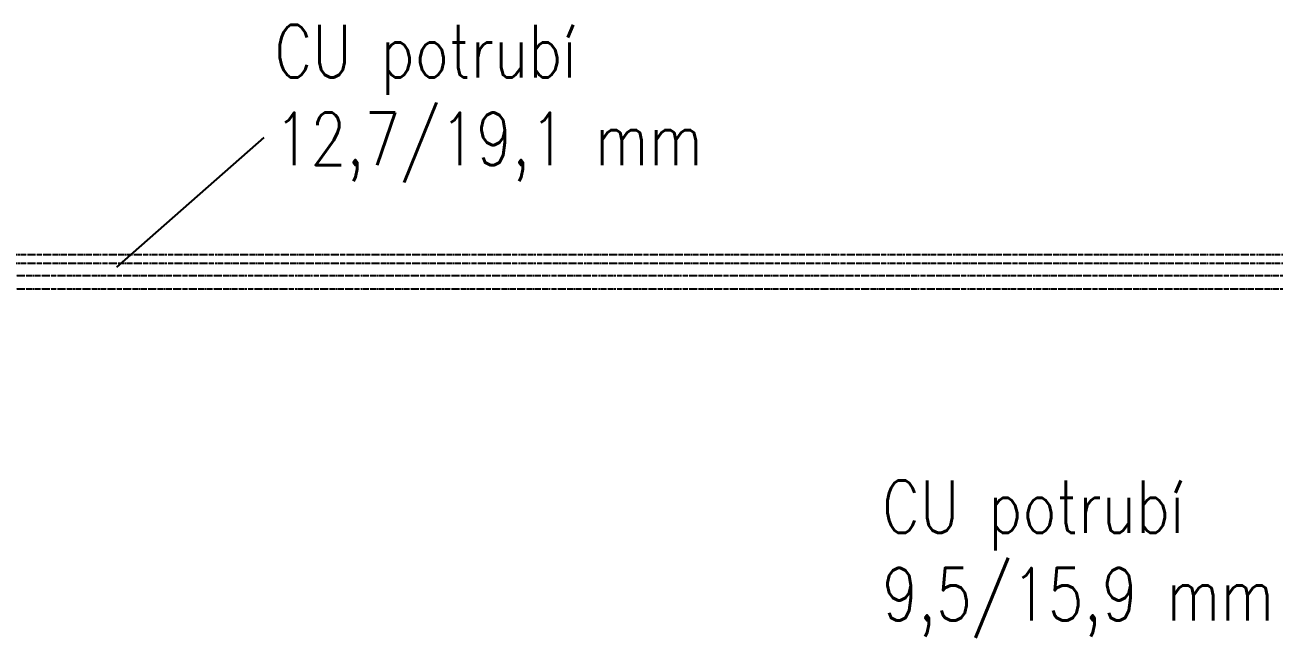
# Model space of a CAD drawing. Header units: millimetres. Extents: x 6535 to 26138, y 5530 to 11155.
# Drawn here: x 16329 to 19005, y 8664 to 9977 of the extents above; entities that cross this region are included whole.
import ezdxf

# ---------------------------------------------------------------- set-up
doc = ezdxf.new("R2010")
doc.units = ezdxf.units.MM
doc.linetypes.add('UnderCeiling', pattern=[6.7, 4.2, -1, 0.5, -1])
doc.layers.add('PIPE-C1-EDGE', color=41, linetype='Continuous', lineweight=25)
doc.layers.add('TT_popis OT', color=41, linetype='Continuous')
doc.styles.add('ROMANS', font='romans.shx', dxfattribs={"width": 0.8})

msp = doc.modelspace()

# ---------------------------------------------------------------- linework, layer by layer
at = {"layer": 'PIPE-C1-EDGE', "linetype": 'UnderCeiling', "lineweight": 25, "elevation": 2400}
for points in [[(13506.5, 9485.4), (19257.1, 9485.4)], [(13506.5, 9467.4), (19257.1, 9467.4)], [(13463.5, 9440.4), (19200.1, 9440.4)], [(13463.5, 9412.4), (19200.1, 9412.4)]]:
    msp.add_lwpolyline(points, dxfattribs=at)
at = {"layer": 'TT_popis OT', "linetype": 'Continuous'}
msp.add_line((16840.3, 9736.1, -2400), (16524.7, 9458.4, 2400), dxfattribs=at)

# ---------------------------------------------------------------- texts
at = {"layer": 'TT_popis OT', "linetype": 'Continuous', "char_height": 150, "width": 1946.022, "attachment_point": 1, "rotation": 0, "style": 'ROMANS'}
for s, insert in [('\\A1;{\\H0.75x;CU potrubí\\P12,7/19,1 mm}', (16863.1, 9977.4, -2400)), ('\\A1;{\\H0.75x;CU potrubí\\P9,5/15,9 mm}', (18165, 9001.8, -2186.8))]:
    msp.add_mtext(s, dxfattribs=dict(at, insert=insert))

doc.saveas('drawing.dxf')
